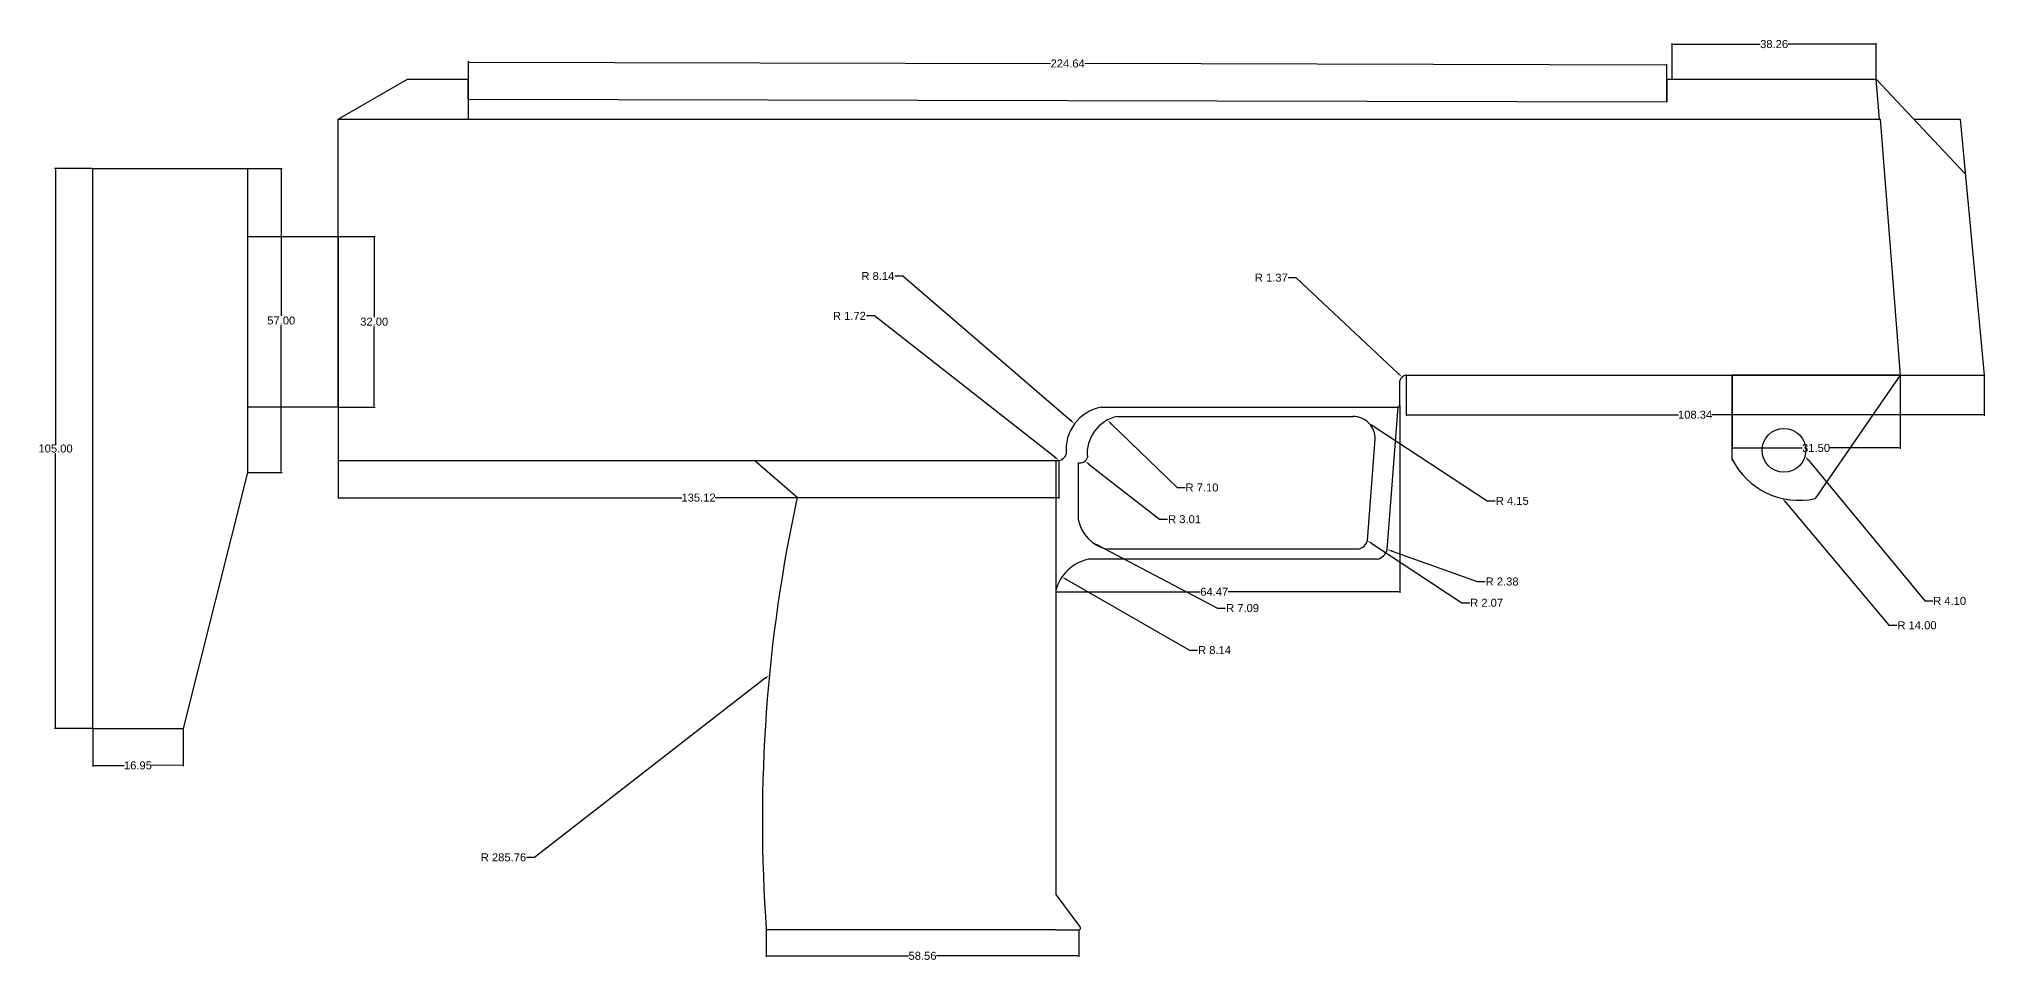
# Model space of a CAD drawing. Header units: millimetres. Extents: x 483 to 1696, y 600 to 1373.
# Drawn here: x 483.1 to 847.6, y 601.5 to 774.4 of the extents above; entities that cross this region are included whole.
import ezdxf
from ezdxf import colors
from ezdxf.entities.mleader import LeaderData, LeaderLine
from ezdxf.math import Vec2, Vec3

# ---------------------------------------------------------------- set-up
doc = ezdxf.new("R2010")
doc.units = ezdxf.units.MM
doc.header["$MEASUREMENT"] = 0
for name, color, linetype in [('carcasa', 211, 'Continuous'), ('dimensiuni', 92, 'Continuous'), ('maner', 6, 'Continuous'), ('stock', 152, 'Continuous'), ('suport foregrip', 30, 'Continuous'), ('tragaci', 170, 'Continuous')]:
    doc.layers.add(name, color=color, linetype=linetype)
doc.styles.get("Standard").update_dxf_attribs({"font": 'arial.ttf'})
doc.dimstyles.get("Standard").update_dxf_attribs({"dimtxt": 0.18, "dimasz": 0.18, "dimexe": 0.18, "dimexo": 0.0625, "dimgap": 0.09, "dimtad": 0, "dimtih": 1, "dimtoh": 1, "dimdec": 4, "dimzin": 0, "dimdsep": 46, "dimtxsty": 'Standard', "dimcen": 0.09, "dimadec": 0, "dimazin": 0, "dimtfac": 1, "dimtdec": 4, "dimtofl": 0, "dimtmove": 0, "dimatfit": 3, "dimfxl": 1, "dimtolj": 1, "dimtzin": 0, "dimarcsym": 0})

# ---------------------------------------------------------------- blocks, each defined once
blk = doc.blocks.new('*D2')
at = {"layer": 'Defpoints', "color": 0, "transparency": 16777216}
for p in [(486.19, 750.13), (493.15, 750.13), (493.15, 645.13)]:
    blk.add_point(p, dxfattribs=at)
at = {"layer": 'dimensiuni', "color": 0, "lineweight": -2, "transparency": 16777216}
for p, q in [((493.08, 750.13), (486.01, 750.13)), ((486.19, 749.95), (486.19, 698.48)), ((486.19, 645.31), (486.19, 696.77)), ((493.08, 645.13), (486.01, 645.13))]:
    blk.add_line(p, q, dxfattribs=at)
at = {"layer": 'dimensiuni', "color": 0, "transparency": 16777216}
for points in [[(486.16, 749.95), (486.22, 749.95), (486.19, 750.13)], [(486.16, 645.31), (486.22, 645.31), (486.19, 645.13)]]:
    blk.add_solid(points, dxfattribs=at)
at = {"layer": 'dimensiuni', "color": 0, "transparency": 16777216, "insert": (486.19, 697.63), "char_height": 1.5, "attachment_point": 5}
blk.add_mtext('\\A1;105.00', dxfattribs=at)
blk = doc.blocks.new('*D3')
at = {"layer": 'Defpoints', "color": 0, "transparency": 16777216}
for p in [(493.15, 645.13), (510.09, 645.16), (510.11, 638.25)]:
    blk.add_point(p, dxfattribs=at)
at = {"layer": 'dimensiuni', "color": 0, "lineweight": -2, "transparency": 16777216}
for p, q in [((493.15, 645.07), (493.16, 638.03)), ((510.09, 645.1), (510.11, 638.07)), ((493.34, 638.21), (499.08, 638.22)), ((509.93, 638.25), (504.19, 638.23))]:
    blk.add_line(p, q, dxfattribs=at)
at = {"layer": 'dimensiuni', "color": 0, "transparency": 16777216}
for points in [[(493.34, 638.24), (493.34, 638.18), (493.16, 638.21)], [(509.93, 638.28), (509.93, 638.22), (510.11, 638.25)]]:
    blk.add_solid(points, dxfattribs=at)
at = {"layer": 'dimensiuni', "color": 0, "transparency": 16777216, "insert": (501.63, 638.23), "char_height": 1.5, "attachment_point": 5}
blk.add_mtext('\\A1;16.95', dxfattribs=at)
blk = doc.blocks.new('*D4')
at = {"layer": 'Defpoints', "color": 0, "transparency": 16777216}
for p in [(522.15, 750.13), (522.15, 693.13), (528.49, 693.13)]:
    blk.add_point(p, dxfattribs=at)
at = {"layer": 'dimensiuni', "color": 0, "lineweight": -2, "transparency": 16777216}
for p, q in [((522.21, 750.13), (528.67, 750.13)), ((528.49, 749.95), (528.49, 722.48)), ((528.49, 693.31), (528.49, 720.77)), ((522.21, 693.13), (528.67, 693.13))]:
    blk.add_line(p, q, dxfattribs=at)
at = {"layer": 'dimensiuni', "color": 0, "transparency": 16777216}
for points in [[(528.46, 749.95), (528.52, 749.95), (528.49, 750.13)], [(528.46, 693.31), (528.52, 693.31), (528.49, 693.13)]]:
    blk.add_solid(points, dxfattribs=at)
at = {"layer": 'dimensiuni', "color": 0, "transparency": 16777216, "insert": (528.49, 721.63), "char_height": 1.5, "attachment_point": 5}
blk.add_mtext('\\A1;57.00', dxfattribs=at)
blk = doc.blocks.new('*D5')
at = {"layer": 'Defpoints', "color": 0, "transparency": 16777216}
for p in [(539.15, 737.4), (539.15, 705.4), (545.91, 705.4)]:
    blk.add_point(p, dxfattribs=at)
at = {"layer": 'dimensiuni', "color": 0, "lineweight": -2, "transparency": 16777216}
for p, q in [((539.21, 737.4), (546.09, 737.4)), ((545.91, 737.22), (545.91, 722.25)), ((545.91, 705.58), (545.91, 720.54)), ((539.21, 705.4), (546.09, 705.4))]:
    blk.add_line(p, q, dxfattribs=at)
at = {"layer": 'dimensiuni', "color": 0, "transparency": 16777216}
for points in [[(545.88, 737.22), (545.94, 737.22), (545.91, 737.4)], [(545.88, 705.58), (545.94, 705.58), (545.91, 705.4)]]:
    blk.add_solid(points, dxfattribs=at)
at = {"layer": 'dimensiuni', "color": 0, "transparency": 16777216, "insert": (545.91, 721.4), "char_height": 1.5, "attachment_point": 5}
blk.add_mtext('\\A1;32.00', dxfattribs=at)
blk = doc.blocks.new('*D6')
at = {"layer": 'Defpoints', "color": 0, "transparency": 16777216}
for p in [(539.15, 695.4), (674.26, 695.4), (674.26, 688.42)]:
    blk.add_point(p, dxfattribs=at)
at = {"layer": 'dimensiuni', "color": 0, "lineweight": -2, "transparency": 16777216}
for p, q in [((539.15, 695.33), (539.15, 688.24)), ((674.26, 695.33), (674.26, 688.24)), ((539.33, 688.42), (603.58, 688.42)), ((674.08, 688.42), (609.83, 688.42))]:
    blk.add_line(p, q, dxfattribs=at)
at = {"layer": 'dimensiuni', "color": 0, "transparency": 16777216}
for points in [[(539.33, 688.45), (539.33, 688.39), (539.15, 688.42)], [(674.08, 688.45), (674.08, 688.39), (674.26, 688.42)]]:
    blk.add_solid(points, dxfattribs=at)
at = {"layer": 'dimensiuni', "color": 0, "transparency": 16777216, "insert": (606.7, 688.42), "char_height": 1.5, "attachment_point": 5}
blk.add_mtext('\\A1;135.12', dxfattribs=at)
blk = doc.blocks.new('*D7')
at = {"layer": 'Defpoints', "color": 0, "transparency": 16777216}
for p in [(739.31, 711.4), (847.65, 711.4), (847.65, 703.97)]:
    blk.add_point(p, dxfattribs=at)
at = {"layer": 'dimensiuni', "color": 0, "lineweight": -2, "transparency": 16777216}
for p, q in [((739.31, 711.33), (739.31, 703.79)), ((847.65, 711.33), (847.65, 703.79)), ((739.49, 703.97), (790.35, 703.97)), ((847.47, 703.97), (796.61, 703.97))]:
    blk.add_line(p, q, dxfattribs=at)
at = {"layer": 'dimensiuni', "color": 0, "transparency": 16777216}
for points in [[(739.49, 704), (739.49, 703.94), (739.31, 703.97)], [(847.47, 704), (847.47, 703.94), (847.65, 703.97)]]:
    blk.add_solid(points, dxfattribs=at)
at = {"layer": 'dimensiuni', "color": 0, "transparency": 16777216, "insert": (793.48, 703.97), "char_height": 1.5, "attachment_point": 5}
blk.add_mtext('\\A1;108.34', dxfattribs=at)
blk = doc.blocks.new('*D8')
at = {"layer": 'Defpoints', "color": 0, "transparency": 16777216}
for p in [(788.2, 769.53), (563.55, 763.15), (788.18, 762.6)]:
    blk.add_point(p, dxfattribs=at)
at = {"layer": 'dimensiuni', "color": 0, "lineweight": -2, "transparency": 16777216}
for p, q in [((563.55, 763.21), (563.56, 770.26)), ((563.74, 770.08), (672.67, 769.81)), ((788.02, 769.53), (679.09, 769.8)), ((788.18, 762.66), (788.2, 769.71))]:
    blk.add_line(p, q, dxfattribs=at)
at = {"layer": 'dimensiuni', "color": 0, "transparency": 16777216}
for points in [[(563.74, 770.11), (563.74, 770.05), (563.56, 770.08)], [(788.02, 769.56), (788.02, 769.5), (788.2, 769.53)]]:
    blk.add_solid(points, dxfattribs=at)
at = {"layer": 'dimensiuni', "color": 0, "transparency": 16777216, "insert": (675.88, 769.81), "char_height": 1.5, "attachment_point": 5}
blk.add_mtext('\\A1;224.64', dxfattribs=at)
blk = doc.blocks.new('*D9')
at = {"layer": 'Defpoints', "color": 0, "transparency": 16777216}
for p in [(827.42, 773.44), (789.16, 766.9), (827.42, 766.9)]:
    blk.add_point(p, dxfattribs=at)
at = {"layer": 'dimensiuni', "color": 0, "lineweight": -2, "transparency": 16777216}
for p, q in [((789.16, 766.96), (789.16, 773.62)), ((789.34, 773.44), (805.67, 773.44)), ((827.24, 773.44), (810.91, 773.44)), ((827.42, 766.96), (827.42, 773.62))]:
    blk.add_line(p, q, dxfattribs=at)
at = {"layer": 'dimensiuni', "color": 0, "transparency": 16777216}
for points in [[(789.34, 773.47), (789.34, 773.41), (789.16, 773.44)], [(827.24, 773.47), (827.24, 773.41), (827.42, 773.44)]]:
    blk.add_solid(points, dxfattribs=at)
at = {"layer": 'dimensiuni', "color": 0, "transparency": 16777216, "insert": (808.29, 773.44), "char_height": 1.5, "attachment_point": 5}
blk.add_mtext('\\A1;38.26', dxfattribs=at)
blk = doc.blocks.new('*D10')
at = {"layer": 'Defpoints', "color": 0, "transparency": 16777216}
for p in [(800.4, 711.4), (831.9, 711.4), (831.9, 697.74)]:
    blk.add_point(p, dxfattribs=at)
at = {"layer": 'dimensiuni', "color": 0, "lineweight": -2, "transparency": 16777216}
for p, q in [((800.4, 711.33), (800.4, 697.56)), ((831.9, 711.33), (831.9, 697.56)), ((800.58, 697.74), (813.53, 697.74)), ((831.72, 697.74), (818.76, 697.74))]:
    blk.add_line(p, q, dxfattribs=at)
at = {"layer": 'dimensiuni', "color": 0, "transparency": 16777216}
for points in [[(800.58, 697.77), (800.58, 697.71), (800.4, 697.74)], [(831.72, 697.77), (831.72, 697.71), (831.9, 697.74)]]:
    blk.add_solid(points, dxfattribs=at)
at = {"layer": 'dimensiuni', "color": 0, "transparency": 16777216, "insert": (816.15, 697.74), "char_height": 1.5, "attachment_point": 5}
blk.add_mtext('\\A1;31.50', dxfattribs=at)
blk = doc.blocks.new('*D11')
at = {"layer": 'Defpoints', "color": 0, "transparency": 16777216}
for p in [(738.15, 705.72), (673.67, 671.08), (738.15, 670.78)]:
    blk.add_point(p, dxfattribs=at)
at = {"layer": 'dimensiuni', "color": 0, "lineweight": -2, "transparency": 16777216}
for p, q in [((738.15, 705.66), (738.15, 670.6)), ((673.67, 671.02), (673.67, 670.6)), ((673.85, 670.78), (700.73, 670.78)), ((737.97, 670.78), (705.98, 670.78))]:
    blk.add_line(p, q, dxfattribs=at)
at = {"layer": 'dimensiuni', "color": 0, "transparency": 16777216}
for points in [[(673.85, 670.81), (673.85, 670.75), (673.67, 670.78)], [(737.97, 670.81), (737.97, 670.75), (738.15, 670.78)]]:
    blk.add_solid(points, dxfattribs=at)
at = {"layer": 'dimensiuni', "color": 0, "transparency": 16777216, "insert": (703.36, 670.78), "char_height": 1.5, "attachment_point": 5}
blk.add_mtext('\\A1;64.47', dxfattribs=at)
blk = doc.blocks.new('*D23')
at = {"layer": 'Defpoints', "color": 0, "transparency": 16777216}
for p in [(619.4, 607.4), (677.96, 607.43), (677.96, 602.53)]:
    blk.add_point(p, dxfattribs=at)
at = {"layer": 'dimensiuni', "color": 0, "lineweight": -2, "transparency": 16777216}
for p, q in [((619.4, 607.33), (619.4, 602.35)), ((677.96, 607.36), (677.96, 602.35)), ((619.58, 602.53), (646.06, 602.53)), ((677.78, 602.53), (651.3, 602.53))]:
    blk.add_line(p, q, dxfattribs=at)
at = {"layer": 'dimensiuni', "color": 0, "transparency": 16777216}
for points in [[(619.58, 602.56), (619.58, 602.5), (619.4, 602.53)], [(677.78, 602.56), (677.78, 602.5), (677.96, 602.53)]]:
    blk.add_solid(points, dxfattribs=at)
at = {"layer": 'dimensiuni', "color": 0, "transparency": 16777216, "insert": (648.68, 602.53), "char_height": 1.5, "attachment_point": 5}
blk.add_mtext('\\A1;58.56', dxfattribs=at)

msp = doc.modelspace()

# ---------------------------------------------------------------- linework, layer by layer
at = {"layer": 'carcasa'}
for p, q in [((539.145, 759.397), (552.136, 766.897)), ((552.136, 766.897), (563.547, 766.897)), ((563.547, 766.897), (563.547, 759.397)), ((788.182, 766.897), (788.182, 762.596)), ((788.182, 766.897), (827.417, 766.897)), ((828.018, 759.397), (827.417, 766.897)), ((827.417, 766.897), (844.109, 749.119)), ((563.547, 763.107), (788.182, 762.596)), ((539.145, 705.397), (539.145, 759.397)), ((539.145, 759.397), (828.145, 759.397)), ((828.145, 759.397), (831.895, 711.397)), ((834.458, 759.397), (843.145, 759.397)), ((843.145, 759.397), (847.645, 711.397)), ((739.309, 711.397), (847.645, 711.397)), ((738.145, 705.72), (738.145, 710.296)), ((539.145, 705.397), (539.145, 695.397)), ((682.154, 705.397), (737.847, 705.397)), ((539.145, 695.397), (674.262, 695.397))]:
    msp.add_line(p, q, dxfattribs=at)
for centre, radius, start, end in [((739.497, 710.034), 1.377, 97.82507, 168.99574), ((683.72, 697.409), 8.141, 101.09205, 185.7039), ((737.751, 705.785), 0.4, 283.95648, 350.52767), ((673.967, 697.099), 1.727, 279.83152, 343.1994), ((674.304, 614.299), 0.634, 184.64478, 207.20612)]:
    msp.add_arc(centre, radius, start, end, dxfattribs=at)
at = {"layer": 'maner'}
for p, q in [((617.268, 695.397), (625.202, 688.523)), ((673.672, 695.397), (673.672, 614.248)), ((678.255, 607.987), (673.74, 614.009)), ((673.672, 607.397), (619.4, 607.397)), ((673.672, 607.397), (677.964, 607.426))]:
    msp.add_line(p, q, dxfattribs=at)
for centre, radius, start, end in [((904.438, 627.781), 285.766, 167.72766, 184.09041), ((677.949, 607.79), 0.364, 272.35829, 32.62757)]:
    msp.add_arc(centre, radius, start, end, dxfattribs=at)
at = {"layer": 'stock'}
for p, q in [((493.145, 750.128), (522.145, 750.128)), ((493.145, 750.128), (493.145, 645.128)), ((522.145, 750.128), (522.145, 693.128)), ((522.145, 737.397), (539.145, 737.397)), ((539.145, 737.397), (539.145, 705.397)), ((539.145, 705.397), (522.145, 705.397)), ((522.145, 693.128), (510.094, 645.16)), ((493.145, 645.128), (510.094, 645.16))]:
    msp.add_line(p, q, dxfattribs=at)
at = {"layer": 'suport foregrip'}
for p, q in [((831.895, 711.397), (800.395, 711.397)), ((800.395, 711.397), (800.395, 695.397)), ((831.895, 711.397), (815.965, 688.255))]:
    msp.add_line(p, q, dxfattribs=at)
msp.add_circle((810.123, 697.304), 4.1, dxfattribs=at)
msp.add_arc((812.936, 701.924), 14, 206.39509, 282.49391, dxfattribs=at)
at = {"layer": 'tragaci'}
for p, q in [((685.273, 703.651), (729.368, 703.651)), ((735.789, 678.733), (737.847, 705.397)), ((732.05, 680.396), (733.516, 699.382)), ((677.875, 694.93), (677.875, 684.314)), ((677.875, 694.93), (678.389, 694.93)), ((730.377, 678.795), (683.23, 678.795)), ((733.87, 676.897), (679.812, 676.897))]:
    msp.add_line(p, q, dxfattribs=at)
for centre, radius, start, end in [((686.639, 696.684), 7.1, 101.09205, 185.7039), ((683.72, 697.409), 8.141, 78.90794, 78.90795), ((729.365, 699.499), 4.152, 358.39288, 90.03554), ((732.71, 700.636), 4.761, 89.96446, 90.03554), ((678.132, 696.414), 1.506, 279.83152, 343.1994), ((684.836, 685.711), 7.1, 191.34396, 256.92668), ((730.022, 680.841), 2.076, 279.84225, 347.63756), ((733.463, 679.243), 2.381, 279.84225, 347.63756), ((681.521, 668.925), 8.141, 101.66563, 164.62369)]:
    msp.add_arc(centre, radius, start, end, dxfattribs=at)

# ---------------------------------------------------------------- dimensions: what is measured, and where the dimension line sits
at = {"layer": 'dimensiuni'}
for base, p1, p2, picture, middle in [((827.417, 773.44), (789.16, 766.897), (827.417, 766.897), '*D9', (808.289, 773.44)), ((847.645, 703.972), (739.309, 711.397), (847.645, 711.397), '*D7', (793.477, 703.972)), ((831.895, 697.74), (800.395, 711.397), (831.895, 711.397), '*D10', (816.145, 697.74)), ((674.262, 688.418), (539.145, 695.397), (674.262, 695.397), '*D6', (606.704, 688.418)), ((677.964, 602.531), (619.4, 607.397), (677.964, 607.426), '*D23', (648.682, 602.531))]:
    dim = msp.add_linear_dim(base=base, p1=p1, p2=p2, dimstyle='Standard', override={"dimtxt": 1.5, "dimdec": 2}, dxfattribs=at)
    dim.commit()
    dim.dimension.update_dxf_attribs({"geometry": picture, "text_midpoint": middle})
for p1, p2, distance, picture, middle in [((563.547, 763.147), (788.182, 762.596), 6.934, '*D8', (675.882, 769.805)), ((493.145, 645.128), (510.094, 645.16), -6.915, '*D3', (501.633, 638.229))]:
    dim = msp.add_aligned_dim(p1=p1, p2=p2, distance=distance, dimstyle='Standard', override={"dimtxt": 1.5, "dimdec": 2}, dxfattribs=at)
    dim.commit()
    dim.dimension.update_dxf_attribs({"geometry": picture, "text_midpoint": middle})
for base, p1, p2, picture, middle in [((486.195, 750.128), (493.145, 645.128), (493.145, 750.128), '*D2', (486.195, 697.628)), ((528.491, 693.128), (522.145, 750.128), (522.145, 693.128), '*D4', (528.491, 721.628)), ((545.914, 705.397), (539.145, 737.397), (539.145, 705.397), '*D5', (545.914, 721.397))]:
    dim = msp.add_linear_dim(base=base, p1=p1, p2=p2, angle=90, dimstyle='Standard', override={"dimtxt": 1.5, "dimdec": 2}, dxfattribs=at)
    dim.commit()
    dim.dimension.update_dxf_attribs({"geometry": picture, "text_midpoint": middle})
dim = msp.add_linear_dim(base=(738.145, 670.778), p1=(673.672, 671.083), p2=(738.145, 705.72), dimstyle='Standard', override={"dimtxt": 1.5, "dimdec": 2}, dxfattribs=at)
dim.commit()
dim.dimension.update_dxf_attribs({"geometry": '*D11', "text_midpoint": (703.356, 670.778), "dimtype": 160})

# ---------------------------------------------------------------- leaders
ml = msp.add_multileader_mtext('Standard', dxfattribs=at)
ml.set_content('{\\fArial|b0|i0|c238|p34;R 8.14}', color=256)
ml.set_leader_properties()
ml.build(insert=Vec2(0, 0))
ml.multileader.update_dxf_attribs({"dogleg_length": 1.5, "arrow_head_size": 1})
ctx = ml.context
ctx.base_point, ctx.char_height, ctx.arrow_head_size, ctx.landing_gap_size, ctx.plane_origin = Vec3(637.397, 729.966), 1.5, 1, 0.09, Vec3(677.185, 702.263)
ctx.text_align_type = 2
notes = []
notes.append((ctx, [(0, (1, 1, 0), (644.985, 729.966), (-1, 0), 1.5, [(0, [(677.185, 702.263)], 0, [])])]))
ctx.mtext.insert, ctx.mtext.alignment, ctx.mtext.flow_direction = Vec3(643.395, 730.729), 3, 5
ml = msp.add_multileader_mtext('Standard', dxfattribs=at)
ml.set_content('{\\fArial|b0|i0|c238|p34;R 1.37}', color=256)
ml.set_leader_properties()
ml.build(insert=Vec2(0, 0))
ml.multileader.update_dxf_attribs({"dogleg_length": 1.5, "arrow_head_size": 1})
ctx = ml.context
ctx.base_point, ctx.char_height, ctx.arrow_head_size, ctx.landing_gap_size, ctx.plane_origin = Vec3(711.137, 729.661), 1.5, 1, 0.09, Vec3(738.551, 711.034)
ctx.text_align_type = 2
notes.append((ctx, [(0, (1, 1, 0), (718.731, 729.661), (-1, 0), 1.5, [(0, [(738.551, 711.034)], 0, [])])]))
ctx.mtext.insert, ctx.mtext.alignment, ctx.mtext.flow_direction = Vec3(717.141, 730.425), 3, 5
ml = msp.add_multileader_mtext('Standard', dxfattribs=at)
ml.set_content('{\\fArial|b0|i0|c238|p34;R 1.72}', color=256)
ml.set_leader_properties()
ml.build(insert=Vec2(0, 0))
ml.multileader.update_dxf_attribs({"dogleg_length": 1.5, "arrow_head_size": 1})
ctx = ml.context
ctx.base_point, ctx.char_height, ctx.arrow_head_size, ctx.landing_gap_size, ctx.plane_origin = Vec3(632.073, 722.506), 1.5, 1, 0.09, Vec3(674.262, 695.397)
ctx.text_align_type = 2
notes.append((ctx, [(0, (1, 1, 0), (639.652, 722.506), (-1, 0), 1.5, [(0, [(674.262, 695.397)], 0, [])])]))
ctx.mtext.insert, ctx.mtext.alignment, ctx.mtext.flow_direction = Vec3(638.062, 723.256), 3, 5
ml = msp.add_multileader_mtext('Standard', dxfattribs=at)
ml.set_content('{\\fArial|b0|i0|c238|p34;R 7.10}', color=256)
ml.set_leader_properties()
ml.build(insert=Vec2(0, 0))
ml.multileader.update_dxf_attribs({"dogleg_length": 1.5, "arrow_head_size": 1})
ctx = ml.context
ctx.base_point, ctx.char_height, ctx.arrow_head_size, ctx.landing_gap_size, ctx.plane_origin = Vec3(697.885, 690.321), 1.5, 1, 0.09, Vec3(683.331, 702.966)
notes.append((ctx, [(0, (1, 1, 0), (696.385, 690.321), (1, 0), 1.5, [(0, [(683.331, 702.966)], 0, [])])]))
ctx.mtext.insert, ctx.mtext.flow_direction = Vec3(697.975, 691.084), 5
ml = msp.add_multileader_mtext('Standard', dxfattribs=at)
ml.set_content('{\\fArial|b0|i0|c238|p34;R 4.15}', color=256)
ml.set_leader_properties()
ml.build(insert=Vec2(0, 0))
ml.multileader.update_dxf_attribs({"dogleg_length": 1.5, "arrow_head_size": 1})
ctx = ml.context
ctx.base_point, ctx.char_height, ctx.arrow_head_size, ctx.landing_gap_size, ctx.plane_origin = Vec3(756.034, 687.816), 1.5, 1, 0.09, Vec3(732.342, 702.395)
notes.append((ctx, [(0, (1, 1, 0), (754.534, 687.816), (1, 0), 1.5, [(0, [(732.342, 702.395)], 0, [])])]))
ctx.mtext.insert, ctx.mtext.flow_direction = Vec3(756.124, 688.579), 5
ml = msp.add_multileader_mtext('Standard', dxfattribs=at)
ml.set_content('{\\fArial|b0|i0|c238|p34;R 3.01}', color=256)
ml.set_leader_properties()
ml.build(insert=Vec2(0, 0))
ml.multileader.update_dxf_attribs({"dogleg_length": 1.5, "arrow_head_size": 1})
ctx = ml.context
ctx.base_point, ctx.char_height, ctx.arrow_head_size, ctx.landing_gap_size, ctx.plane_origin = Vec3(694.619, 684.37), 1.5, 1, 0.09, Vec3(679.13, 695.286)
notes.append((ctx, [(0, (1, 1, 0), (693.119, 684.37), (1, 0), 1.5, [(0, [(679.13, 695.286)], 0, [])])]))
ctx.mtext.insert, ctx.mtext.flow_direction = Vec3(694.709, 685.133), 5
ml = msp.add_multileader_mtext('Standard', dxfattribs=at)
ml.set_content('{\\fArial|b0|i0|c238|p34;R 4.10}', color=256)
ml.set_leader_properties()
ml.build(insert=Vec2(0, 0))
ml.multileader.update_dxf_attribs({"dogleg_length": 1.5, "arrow_head_size": 1})
ctx = ml.context
ctx.base_point, ctx.char_height, ctx.arrow_head_size, ctx.landing_gap_size, ctx.plane_origin = Vec3(838.012, 669.067), 1.5, 1, 0.09, Vec3(814.074, 696.209)
notes.append((ctx, [(0, (1, 1, 0), (836.512, 669.067), (1, 0), 1.5, [(0, [(814.074, 696.209)], 0, [])])]))
ctx.mtext.insert, ctx.mtext.flow_direction = Vec3(838.102, 669.83), 5
ml = msp.add_multileader_mtext('Standard', dxfattribs=at)
ml.set_content('{\\fArial|b0|i0|c238|p34;R 14.00}', color=256)
ml.set_leader_properties()
ml.build(insert=Vec2(0, 0))
ml.multileader.update_dxf_attribs({"dogleg_length": 1.5, "arrow_head_size": 1})
ctx = ml.context
ctx.base_point, ctx.char_height, ctx.arrow_head_size, ctx.landing_gap_size, ctx.plane_origin = Vec3(831.308, 664.5), 1.5, 1, 0.09, Vec3(809.851, 688.268)
notes.append((ctx, [(0, (1, 1, 0), (829.808, 664.5), (1, 0), 1.5, [(0, [(809.851, 688.268)], 0, [])])]))
ctx.mtext.insert, ctx.mtext.flow_direction = Vec3(831.398, 665.262), 5
ml = msp.add_multileader_mtext('Standard', dxfattribs=at)
ml.set_content('{\\fArial|b0|i0|c238|p34;R 7.09}', color=256)
ml.set_leader_properties()
ml.build(insert=Vec2(0, 0))
ml.multileader.update_dxf_attribs({"dogleg_length": 1.5, "arrow_head_size": 1})
ctx = ml.context
ctx.base_point, ctx.char_height, ctx.arrow_head_size, ctx.landing_gap_size, ctx.plane_origin = Vec3(705.489, 667.717), 1.5, 1, 0.09, Vec3(680.672, 679.96)
notes.append((ctx, [(0, (1, 1, 0), (703.989, 667.717), (1, 0), 1.5, [(0, [(680.672, 679.96)], 0, [])])]))
ctx.mtext.insert, ctx.mtext.flow_direction = Vec3(705.579, 668.479), 5
ml = msp.add_multileader_mtext('Standard', dxfattribs=at)
ml.set_content('{\\fArial|b0|i0|c238|p34;R 2.07}', color=256)
ml.set_leader_properties()
ml.build(insert=Vec2(0, 0))
ml.multileader.update_dxf_attribs({"dogleg_length": 1.5, "arrow_head_size": 1})
ctx = ml.context
ctx.base_point, ctx.char_height, ctx.arrow_head_size, ctx.landing_gap_size, ctx.plane_origin = Vec3(751.231, 668.712), 1.5, 1, 0.09, Vec3(732.05, 680.396)
notes.append((ctx, [(0, (1, 1, 0), (749.731, 668.712), (1, 0), 1.5, [(0, [(732.05, 680.396)], 0, [])])]))
ctx.mtext.insert, ctx.mtext.flow_direction = Vec3(751.321, 669.475), 5
ml = msp.add_multileader_mtext('Standard', dxfattribs=at)
ml.set_content('{\\fArial|b0|i0|c238|p34;R 2.38}', color=256)
ml.set_leader_properties()
ml.build(insert=Vec2(0, 0))
ml.multileader.update_dxf_attribs({"dogleg_length": 1.5, "arrow_head_size": 1})
ctx = ml.context
ctx.base_point, ctx.char_height, ctx.arrow_head_size, ctx.landing_gap_size, ctx.plane_origin = Vec3(754.13, 672.695), 1.5, 1, 0.09, Vec3(735.789, 678.733)
notes.append((ctx, [(0, (1, 1, 0), (752.63, 672.695), (1, 0), 1.5, [(0, [(735.789, 678.733)], 0, [])])]))
ctx.mtext.insert, ctx.mtext.flow_direction = Vec3(754.22, 673.458), 5
ml = msp.add_multileader_mtext('Standard', dxfattribs=at)
ml.set_content('{\\fArial|b0|i0|c238|p34;R 8.14}', color=256)
ml.set_leader_properties()
ml.build(insert=Vec2(0, 0))
ml.multileader.update_dxf_attribs({"dogleg_length": 1.5, "arrow_head_size": 1})
ctx = ml.context
ctx.base_point, ctx.char_height, ctx.arrow_head_size, ctx.landing_gap_size, ctx.plane_origin = Vec3(700.235, 659.842), 1.5, 1, 0.09, Vec3(674.826, 673.555)
notes.append((ctx, [(0, (1, 1, 0), (698.735, 659.842), (1, 0), 1.5, [(0, [(674.826, 673.555)], 0, [])])]))
ctx.mtext.insert, ctx.mtext.flow_direction = Vec3(700.325, 660.605), 5
ml = msp.add_multileader_mtext('Standard', dxfattribs=at)
ml.set_content('{\\fArial|b0|i0|c238|p34;R 285.76}', color=256)
ml.set_leader_properties()
ml.build(insert=Vec2(0, 0))
ml.multileader.update_dxf_attribs({"dogleg_length": 1.5, "arrow_head_size": 1})
ctx = ml.context
ctx.base_point, ctx.char_height, ctx.arrow_head_size, ctx.landing_gap_size, ctx.plane_origin = Vec3(566.06, 620.985), 1.5, 1, 0.09, Vec3(619.988, 655.177)
ctx.text_align_type = 2
notes.append((ctx, [(0, (1, 1, 0), (575.984, 620.985), (-1, 0), 1.5, [(0, [(619.988, 655.177)], 0, [])])]))
ctx.mtext.insert, ctx.mtext.alignment, ctx.mtext.flow_direction = Vec3(574.394, 621.748), 3, 5
for ctx, leaders in notes:
    for number, flags, end, landing, length, lines in leaders:
        leader = LeaderData()
        leader.index, (leader.has_last_leader_line, leader.has_dogleg_vector, leader.attachment_direction) = number, flags
        leader.last_leader_point, leader.dogleg_vector, leader.dogleg_length = Vec3(end), Vec3(landing), length
        for number, points, colour, breaks in lines:
            line = LeaderLine()
            line.index, line.vertices, line.color, line.breaks = number, Vec3.list(points), colors.encode_raw_color(colour), breaks
            leader.lines.append(line)
        ctx.leaders.append(leader)

doc.saveas('drawing.dxf')
